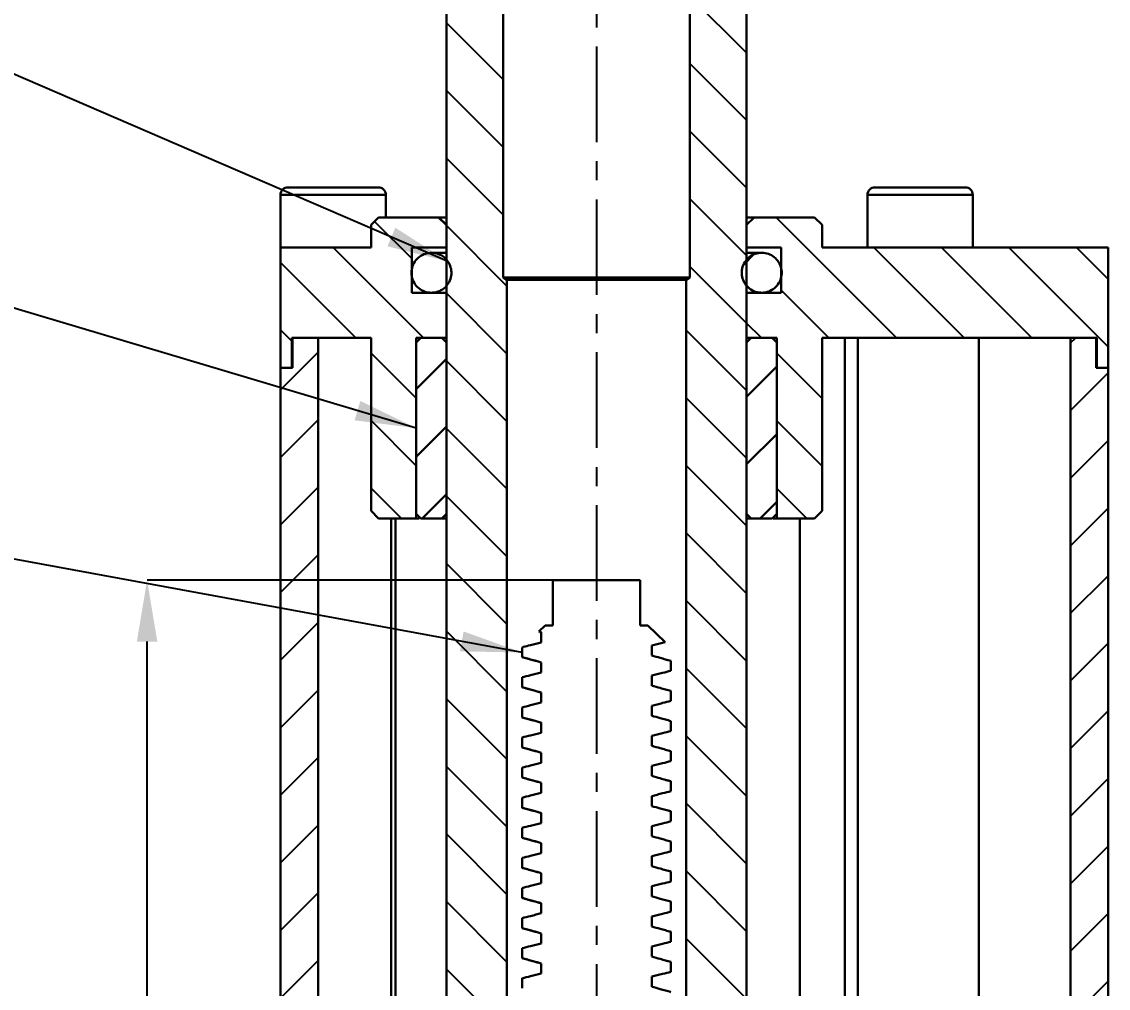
# Model space of a CAD drawing. Header units: millimetres. Extents: x 0 to 2406, y -938 to 757.
# Drawn here: x 2082 to 2154.2, y -539.2 to -475 of the extents above; entities that cross this region are included whole.
import ezdxf

# ---------------------------------------------------------------- set-up
doc = ezdxf.new("R2010")
doc.units = ezdxf.units.MM
doc.header["$PDSIZE"] = -1
doc.linetypes.add('CENTER', pattern=[10.16, 6.35, -1.27, 1.27, -1.27])
doc.layers.add('10', color=7, linetype='Continuous')
doc.styles.add('SLDTEXTSTYLE2', font='TXT', dxfattribs={"width": 0.7})
doc.dimstyles.new('SLDDIMSTYLE1', dxfattribs={"dimtxt": 3.5, "dimasz": 4.08, "dimexe": 0, "dimexo": 0.0625, "dimgap": 0.875, "dimtad": 2, "dimrnd": 1e-09, "dimzin": 4, "dimdsep": 46, "dimtxsty": 'SLDTEXTSTYLE2', "dimsah": 1, "dimcen": 0.09, "dimadec": 0, "dimazin": 1, "dimtfac": 1, "dimtofl": 0, "dimtmove": 0, "dimatfit": 3, "dimfxl": 1, "dimfrac": 2, "dimtolj": 1, "dimtzin": 12, "dimarcsym": 0})
doc.dimstyles.new('SLDDIMSTYLE4', dxfattribs={"dimtxt": 0.18, "dimasz": 4.08, "dimexe": 0, "dimexo": 0.0625, "dimgap": 0, "dimtad": 0, "dimtih": 1, "dimtoh": 1, "dimdec": 0, "dimrnd": 1e-09, "dimzin": 0, "dimdsep": 46, "dimtxsty": 'Standard', "dimsah": 1, "dimcen": 0.09, "dimadec": 0, "dimazin": 0, "dimtfac": 4.08, "dimtdec": 0, "dimtofl": 0, "dimtmove": 0, "dimatfit": 3, "dimfxl": 1, "dimfrac": 2, "dimtolj": 1, "dimtzin": 0, "dimarcsym": 0})
pattern_1 = [(135, (1688.1174, -964.403), (-2.245064, -2.245064), [])]
pattern_2 = [(45, (1688.1174, -964.403), (-2.245064, 2.245064), [])]

# ---------------------------------------------------------------- blocks, each defined once
blk = doc.blocks.new('*D78')
at = {"layer": '10', "color": 0, "lineweight": -2, "transparency": 16777216}
for p, q in [((2123.066, -512.064), (2090.361, -512.064)), ((2090.361, -711.884), (2090.361, -516.144)), ((2125.105, -715.964), (2090.361, -715.964))]:
    blk.add_line(p, q, dxfattribs=at)
at = {"layer": '10', "color": 0, "transparency": 16777216}
for points in [[(2089.681, -516.144), (2091.041, -516.144), (2090.361, -512.064)], [(2089.681, -711.884), (2091.041, -711.884), (2090.361, -715.964)]]:
    blk.add_solid(points, dxfattribs=at)
at = {"layer": 'Defpoints', "color": 0, "transparency": 16777216}
for p in [(2090.361, -512.064), (2123.128, -512.064), (2125.168, -715.964)]:
    blk.add_point(p, dxfattribs=at)
at = {"layer": '10', "color": 0, "lineweight": 25, "transparency": 16777216, "insert": (2083.486, -599.575), "char_height": 3.5, "attachment_point": 2, "rotation": 90, "style": 'SLDTEXTSTYLE2'}
blk.add_mtext('\\A1;{\\Fgbenor|c134;\\H1.71429x;204}', dxfattribs=at)

msp = doc.modelspace()

# ---------------------------------------------------------------- hatches: boundary and pattern name
at = {"layer": '10', "linetype": 'Continuous', "lineweight": 25}
h = msp.add_hatch(dxfattribs=at)
h.set_pattern_fill('ANSI31', color=256, angle=90, style=0)
h.set_pattern_definition(pattern_1)
edge = h.paths.add_edge_path(flags=0)
edge.add_line((2106.4256849, -706.9644928), (2112.2617888, -706.9644928))
edge.add_line((2112.2617888, -706.9644928), (2112.2617888, -691.4644928))
edge.add_line((2112.2617888, -691.4644928), (2114.2739086, -691.4644928))
edge.add_line((2114.2739086, -691.4644928), (2114.2739086, -492.1147079))
edge.add_spline(control_points=[(2114.2739086, -492.1147079), (2114.1899202, -492.0646482), (2114.1059393, -492.014576), (2114.0219649, -491.9644928)], knot_values=[0.013742572, 0.013742572, 0.013742572, 0.013742572, 0.0140322545, 0.0140322545, 0.0140322545, 0.0140322545], weights=[1, 1, 1, 1], degree=3, periodic=0)
edge.add_line((2114.0219649, -491.9644928), (2114.0219649, -458.4644928))
edge.add_spline(control_points=[(2114.0219649, -458.4644928), (2113.5186015, -457.9648567), (2113.0156696, -457.4647857), (2112.5129589, -456.9644928)], knot_values=[0.0187995827, 0.0187995827, 0.0187995827, 0.0187995827, 0.0209215817, 0.0209215817, 0.0209215817, 0.0209215817], weights=[1, 1, 1, 1], degree=3, periodic=0)
edge.add_line((2112.5129589, -456.9644928), (2111.0570622, -456.9644928))
edge.add_spline(control_points=[(2111.0570622, -456.9644928), (2110.7895198, -457.2311228), (2110.5220168, -457.4977924), (2110.2545445, -457.7644928)], knot_values=[0.0262010486, 0.0262010486, 0.0262010486, 0.0262010486, 0.0273347172, 0.0273347172, 0.0273347172, 0.0273347172], weights=[1, 1, 1, 1], degree=3, periodic=0)
edge.add_line((2110.2545445, -457.7644928), (2110.2545445, -688.9644928))
edge.add_line((2110.2545445, -688.9644928), (2106.4256849, -688.9644928))
edge.add_line((2106.4256849, -688.9644928), (2106.4256849, -706.9644928))
h = msp.add_hatch(dxfattribs=at)
h.set_pattern_fill('ANSI31', color=256, angle=90, style=0)
h.set_pattern_definition(pattern_1)
edge = h.paths.add_edge_path(flags=0)
edge.add_line((2128.189581, -706.9644928), (2134.0256849, -706.9644928))
edge.add_line((2134.0256849, -706.9644928), (2134.0256849, -688.9644928))
edge.add_line((2134.0256849, -688.9644928), (2130.1968253, -688.9644928))
edge.add_line((2130.1968253, -688.9644928), (2130.1968253, -457.7644928))
edge.add_spline(control_points=[(2130.1968253, -457.7644928), (2129.929353, -457.4977924), (2129.66185, -457.2311228), (2129.3943075, -456.9644928)], knot_values=[0.0000009914, 0.0000009914, 0.0000009914, 0.0000009914, 0.0011341169, 0.0011341169, 0.0011341169, 0.0011341169], weights=[1, 1, 1, 1], degree=3, periodic=0)
edge.add_line((2129.3943075, -456.9644928), (2127.9384108, -456.9644928))
edge.add_spline(control_points=[(2127.9384108, -456.9644928), (2127.4357001, -457.4647857), (2126.9327683, -457.9648567), (2126.4294048, -458.4644928)], knot_values=[0.0000009923, 0.0000009923, 0.0000009923, 0.0000009923, 0.0021285565, 0.0021285565, 0.0021285565, 0.0021285565], weights=[1, 1, 1, 1], degree=3, periodic=0)
edge.add_line((2126.4294048, -458.4644928), (2126.4294048, -491.9644928))
edge.add_spline(control_points=[(2126.4294048, -491.9644928), (2126.3454305, -492.014576), (2126.2614495, -492.0646482), (2126.1774612, -492.1147079)], knot_values=[0.0000013665, 0.0000013665, 0.0000013665, 0.0000013665, 0.0002946865, 0.0002946865, 0.0002946865, 0.0002946865], weights=[1, 1, 1, 1], degree=3, periodic=0)
edge.add_line((2126.1774612, -492.1147079), (2126.1774612, -691.4644928))
edge.add_line((2126.1774612, -691.4644928), (2128.189581, -691.4644928))
edge.add_line((2128.189581, -691.4644928), (2128.189581, -706.9644928))
h = msp.add_hatch(dxfattribs=at)
h.set_pattern_fill('ANSI31', color=256, angle=90, style=0)
h.set_pattern_definition(pattern_1)
edge = h.paths.add_edge_path(flags=0)
edge.add_line((2109.7531665, -487.9644928), (2105.745573, -487.9644928))
edge.add_spline(control_points=[(2105.745573, -487.9644928), (2105.5786812, -488.1311556), (2105.4117934, -488.2978224), (2105.2449092, -488.4644928)], knot_values=[0.0408048539, 0.0408048539, 0.0408048539, 0.0408048539, 0.0415133735, 0.0415133735, 0.0415133735, 0.0415133735], weights=[1, 1, 1, 1], degree=3, periodic=0)
edge.add_line((2105.2449092, -488.4644928), (2105.2449092, -489.9644928))
edge.add_line((2105.2449092, -489.9644928), (2099.2256849, -489.9644928))
edge.add_line((2099.2256849, -489.9644928), (2099.2256849, -497.9644928))
edge.add_line((2099.2256849, -497.9644928), (2099.9756849, -497.9644928))
edge.add_line((2099.9756849, -497.9644928), (2099.9756849, -495.9644928))
edge.add_line((2099.9756849, -495.9644928), (2105.2449092, -495.9644928))
edge.add_line((2105.2449092, -495.9644928), (2105.2449092, -507.4644928))
edge.add_spline(control_points=[(2105.2449092, -507.4644928), (2105.4117934, -507.6311632), (2105.5786812, -507.7978299), (2105.745573, -507.9644928)], knot_values=[0.0151648157, 0.0151648157, 0.0151648157, 0.0151648157, 0.0158723918, 0.0158723918, 0.0158723918, 0.0158723918], weights=[1, 1, 1, 1], degree=3, periodic=0)
edge.add_line((2105.745573, -507.9644928), (2108.2497239, -507.9644928))
edge.add_line((2108.2497239, -507.9644928), (2108.2497239, -495.9644928))
edge.add_line((2108.2497239, -495.9644928), (2110.2545445, -495.9644928))
edge.add_line((2110.2545445, -495.9644928), (2110.2545445, -492.9644928))
edge.add_line((2110.2545445, -492.9644928), (2107.9491364, -492.9644928))
edge.add_line((2107.9491364, -492.9644928), (2107.9491364, -489.9644928))
edge.add_line((2107.9491364, -489.9644928), (2110.2545445, -489.9644928))
edge.add_line((2110.2545445, -489.9644928), (2110.2545445, -488.4644928))
edge.add_spline(control_points=[(2110.2545445, -488.4644928), (2110.087407, -488.2978377), (2109.9202815, -488.1311704), (2109.7531665, -487.9644928)], knot_values=[0.0281272284, 0.0281272284, 0.0281272284, 0.0281272284, 0.0288399473, 0.0288399473, 0.0288399473, 0.0288399473], weights=[1, 1, 1, 1], degree=3, periodic=0)
h = msp.add_hatch(dxfattribs=at)
h.set_pattern_fill('ANSI31', color=256, angle=90, style=0)
h.set_pattern_definition(pattern_1)
edge = h.paths.add_edge_path(flags=0)
edge.add_line((2135.2064606, -489.9644928), (2135.2064606, -488.4644928))
edge.add_spline(control_points=[(2135.2064606, -488.4644928), (2135.0395763, -488.2978224), (2134.8726885, -488.1311556), (2134.7057968, -487.9644928)], knot_values=[0.0000009906, 0.0000009906, 0.0000009906, 0.0000009906, 0.0007085635, 0.0007085635, 0.0007085635, 0.0007085635], weights=[1, 1, 1, 1], degree=3, periodic=0)
edge.add_line((2134.7057968, -487.9644928), (2130.6982032, -487.9644928))
edge.add_spline(control_points=[(2130.6982032, -487.9644928), (2130.5310882, -488.1311704), (2130.3639628, -488.2978377), (2130.1968253, -488.4644928)], knot_values=[0.0000009912, 0.0000009912, 0.0000009912, 0.0000009912, 0.000709059, 0.000709059, 0.000709059, 0.000709059], weights=[1, 1, 1, 1], degree=3, periodic=0)
edge.add_line((2130.1968253, -488.4644928), (2130.1968253, -489.9644928))
edge.add_line((2130.1968253, -489.9644928), (2132.5022333, -489.9644928))
edge.add_line((2132.5022333, -489.9644928), (2132.5022333, -492.9644928))
edge.add_line((2132.5022333, -492.9644928), (2130.1968253, -492.9644928))
edge.add_line((2130.1968253, -492.9644928), (2130.1968253, -495.9644928))
edge.add_line((2130.1968253, -495.9644928), (2132.2016458, -495.9644928))
edge.add_line((2132.2016458, -495.9644928), (2132.2016458, -507.9644928))
edge.add_line((2132.2016458, -507.9644928), (2134.7057968, -507.9644928))
edge.add_spline(control_points=[(2134.7057968, -507.9644928), (2134.8726885, -507.7978299), (2135.0395763, -507.6311632), (2135.2064606, -507.4644928)], knot_values=[0.0151996088, 0.0151996088, 0.0151996088, 0.0151996088, 0.0159071841, 0.0159071841, 0.0159071841, 0.0159071841], weights=[1, 1, 1, 1], degree=3, periodic=0)
edge.add_line((2135.2064606, -507.4644928), (2135.2064606, -495.9644928))
edge.add_line((2135.2064606, -495.9644928), (2153.4756849, -495.9644928))
edge.add_line((2153.4756849, -495.9644928), (2153.4756849, -497.9644928))
edge.add_line((2153.4756849, -497.9644928), (2154.2256849, -497.9644928))
edge.add_line((2154.2256849, -497.9644928), (2154.2256849, -489.9644928))
edge.add_line((2154.2256849, -489.9644928), (2135.2064606, -489.9644928))
at = {"layer": '10', "linetype": 'Continuous', "lineweight": 30}
h = msp.add_hatch(dxfattribs=at)
h.set_pattern_fill('ANSI31', color=256, style=0)
h.set_pattern_definition(pattern_2)
edge = h.paths.add_edge_path(flags=0)
edge.add_spline(control_points=[(2130.152176, -492.4547248), (2130.2438314, -492.5718168), (2130.3570052, -492.674665), (2130.4822694, -492.7547908), (2130.6075248, -492.8349109), (2130.7483188, -492.8945265), (2130.8930151, -492.9287482), (2131.0379376, -492.9630233), (2131.1907699, -492.9727689), (2131.3388714, -492.9571724), (2131.4870663, -492.9415661), (2131.634617, -492.9001503), (2131.7692705, -492.8363246), (2131.9037971, -492.7725591), (2132.0291692, -492.6846584), (2132.1349361, -492.5798881), (2132.2405038, -492.4753152), (2132.3294578, -492.3510417), (2132.3943669, -492.2173748), (2132.4591463, -492.0839753), (2132.5017661, -491.9375331), (2132.5186655, -491.7902028), (2132.535541, -491.6430818), (2132.5272357, -491.4910157), (2132.4944424, -491.3466067), (2132.4616627, -491.2022575), (2132.4035147, -491.0615816), (2132.3248345, -490.9361998), (2132.2460988, -490.8107297), (2132.1446385, -490.697121), (2132.0288629, -490.6047195), (2131.9128993, -490.5121679), (2131.7793869, -490.4383443), (2131.6393601, -490.3892947), (2131.4990472, -490.3401449), (2131.3483331, -490.3145157), (2131.1996609, -490.3144928), (2131.050733, -490.3144698), (2130.8997491, -490.3401408), (2130.7591995, -490.3893883), (2130.6185675, -490.4386646), (2130.4844977, -490.5129099), (2130.3681401, -490.6060035), (2130.2519066, -490.6989979), (2130.150134, -490.8133794), (2130.0713453, -490.9396748), (2129.9927529, -491.0656557), (2129.934859, -491.206982), (2129.9025364, -491.3519069), (2129.8703031, -491.4964317), (2129.8626104, -491.6485288), (2129.8801057, -491.7955674), (2129.8975753, -491.9423901), (2129.9406353, -492.0882143), (2130.0056834, -492.2209955), (2130.0461344, -492.3035673), (2130.0955008, -492.382321), (2130.152176, -492.4547248)], knot_values=[0, 0, 0, 0, 0.0004460956, 0.0004460956, 0.0004460956, 0.0008921399, 0.0008921399, 0.0008921399, 0.0013388967, 0.0013388967, 0.0013388967, 0.001785952, 0.001785952, 0.001785952, 0.0022325904, 0.0022325904, 0.0022325904, 0.0026783805, 0.0026783805, 0.0026783805, 0.003123265, 0.003123265, 0.003123265, 0.0035675029, 0.0035675029, 0.0035675029, 0.0040115447, 0.0040115447, 0.0040115447, 0.004455894, 0.004455894, 0.004455894, 0.0049009679, 0.0049009679, 0.0049009679, 0.0053469628, 0.0053469628, 0.0053469628, 0.0057937422, 0.0057937422, 0.0057937422, 0.0062408006, 0.0062408006, 0.0062408006, 0.0066873908, 0.0066873908, 0.0066873908, 0.0071328606, 0.0071328606, 0.0071328606, 0.0075770776, 0.0075770776, 0.0075770776, 0.0080206166, 0.0080206166, 0.0080206166, 0.008294018, 0.008294018, 0.008294018, 0.008294018], weights=[1, 1, 1, 1, 1, 1, 1, 1, 1, 1, 1, 1, 1, 1, 1, 1, 1, 1, 1, 1, 1, 1, 1, 1, 1, 1, 1, 1, 1, 1, 1, 1, 1, 1, 1, 1, 1, 1, 1, 1, 1, 1, 1, 1, 1, 1, 1, 1, 1, 1, 1, 1, 1, 1, 1, 1, 1, 1], degree=3, periodic=0)
at = {"layer": '10', "linetype": 'Continuous', "lineweight": 25}
h = msp.add_hatch(dxfattribs=at)
h.set_pattern_fill('ANSI31', color=256, style=0)
h.set_pattern_definition(pattern_2)
h.paths.add_polyline_path([(2099.2256849, -715.9644928), (2101.7256849, -715.9644928), (2101.7256849, -495.9644928), (2100.0256849, -495.9644928), (2100.0256849, -497.9644928), (2099.2256849, -497.9644928)], flags=0)
at = {"layer": '10', "linetype": 'Continuous', "lineweight": 30}
h = msp.add_hatch(dxfattribs=at)
h.set_pattern_fill('ANSI31', color=256, style=0)
h.set_pattern_definition(pattern_2)
edge = h.paths.add_edge_path(flags=0)
edge.add_line((2108.5503416, -507.9644928), (2109.9537016, -507.9644928))
edge.add_spline(control_points=[(2109.9537016, -507.9644928), (2110.0539784, -507.8644887), (2110.1542593, -507.7644886), (2110.2545445, -507.6644928)], knot_values=[0.0000009913, 0.0000009913, 0.0000009913, 0.0000009913, 0.0004258426, 0.0004258426, 0.0004258426, 0.0004258426], weights=[1, 1, 1, 1], degree=3, periodic=0)
edge.add_line((2110.2545445, -507.6644928), (2110.2545445, -496.2644928))
edge.add_spline(control_points=[(2110.2545445, -496.2644928), (2110.1542593, -496.164497), (2110.0539784, -496.0644969), (2109.9537016, -495.9644928)], knot_values=[0.0278258499, 0.0278258499, 0.0278258499, 0.0278258499, 0.0282529435, 0.0282529435, 0.0282529435, 0.0282529435], weights=[1, 1, 1, 1], degree=3, periodic=0)
edge.add_line((2109.9537016, -495.9644928), (2108.5503416, -495.9644928))
edge.add_spline(control_points=[(2108.5503416, -495.9644928), (2108.450133, -496.0644901), (2108.3499272, -496.1644902), (2108.2497239, -496.2644928)], knot_values=[0.0326585742, 0.0326585742, 0.0326585742, 0.0326585742, 0.0330856211, 0.0330856211, 0.0330856211, 0.0330856211], weights=[1, 1, 1, 1], degree=3, periodic=0)
edge.add_line((2108.2497239, -496.2644928), (2108.2497239, -507.6644928))
edge.add_spline(control_points=[(2108.2497239, -507.6644928), (2108.3499272, -507.7644954), (2108.450133, -507.8644954), (2108.5503416, -507.9644928)], knot_values=[0.0000009909, 0.0000009909, 0.0000009909, 0.0000009909, 0.000425687, 0.000425687, 0.000425687, 0.000425687], weights=[1, 1, 1, 1], degree=3, periodic=0)
h = msp.add_hatch(dxfattribs=at)
h.set_pattern_fill('ANSI31', color=256, style=0)
h.set_pattern_definition(pattern_2)
edge = h.paths.add_edge_path(flags=0)
edge.add_line((2130.1968253, -496.2644928), (2130.1968253, -507.6644928))
edge.add_spline(control_points=[(2130.1968253, -507.6644928), (2130.2971105, -507.7644886), (2130.3973913, -507.8644887), (2130.4976682, -507.9644928)], knot_values=[0.0278258499, 0.0278258499, 0.0278258499, 0.0278258499, 0.0282529435, 0.0282529435, 0.0282529435, 0.0282529435], weights=[1, 1, 1, 1], degree=3, periodic=0)
edge.add_line((2130.4976682, -507.9644928), (2131.9010282, -507.9644928))
edge.add_spline(control_points=[(2131.9010282, -507.9644928), (2132.0012367, -507.8644954), (2132.1014425, -507.7644954), (2132.2016458, -507.6644928)], knot_values=[0.0326585742, 0.0326585742, 0.0326585742, 0.0326585742, 0.0330856211, 0.0330856211, 0.0330856211, 0.0330856211], weights=[1, 1, 1, 1], degree=3, periodic=0)
edge.add_line((2132.2016458, -507.6644928), (2132.2016458, -496.2644928))
edge.add_spline(control_points=[(2132.2016458, -496.2644928), (2132.1014425, -496.1644902), (2132.0012367, -496.0644901), (2131.9010282, -495.9644928)], knot_values=[0.0000009909, 0.0000009909, 0.0000009909, 0.0000009909, 0.000425687, 0.000425687, 0.000425687, 0.000425687], weights=[1, 1, 1, 1], degree=3, periodic=0)
edge.add_line((2131.9010282, -495.9644928), (2130.4976682, -495.9644928))
edge.add_spline(control_points=[(2130.4976682, -495.9644928), (2130.3973913, -496.0644969), (2130.2971105, -496.164497), (2130.1968253, -496.2644928)], knot_values=[0.0000009913, 0.0000009913, 0.0000009913, 0.0000009913, 0.0004258426, 0.0004258426, 0.0004258426, 0.0004258426], weights=[1, 1, 1, 1], degree=3, periodic=0)
at = {"layer": '10', "linetype": 'Continuous', "lineweight": 25}
h = msp.add_hatch(dxfattribs=at)
h.set_pattern_fill('ANSI31', color=256, style=0)
h.set_pattern_definition(pattern_2)
h.paths.add_polyline_path([(2151.7256849, -715.9644928), (2154.2256849, -715.9644928), (2154.2256849, -497.9644928), (2153.4256849, -497.9644928), (2153.4256849, -495.9644928), (2151.7256849, -495.9644928)], flags=0)

# ---------------------------------------------------------------- linework, layer by layer
at = {"color": 7, "linetype": 'Continuous', "lineweight": 30}
for p, q in [((2110.2545445, -688.9644928), (2110.2545445, -457.7644928)), ((2130.1968253, -457.7644928), (2130.1968253, -688.9644928)), ((2114.0219649, -458.4644928), (2114.0219649, -491.9644928)), ((2126.4294048, -491.9644928), (2126.4294048, -458.4644928)), ((2099.2256849, -486.4644928), (2099.2256849, -489.9644928)), ((2101.582499, -486.4644928), (2099.2256849, -486.4644928)), ((2099.7256849, -485.9644928), (2101.7458113, -485.9644928)), ((2106.2256849, -486.4644928), (2101.582499, -486.4644928)), ((2101.7458113, -485.9644928), (2105.7256849, -485.9644928)), ((2106.2256849, -487.9644928), (2106.2256849, -486.4644928)), ((2138.2256849, -486.4644928), (2138.2256849, -489.9644928)), ((2140.582499, -486.4644928), (2138.2256849, -486.4644928)), ((2138.7256849, -485.9644928), (2140.7458113, -485.9644928)), ((2145.2256849, -486.4644928), (2140.582499, -486.4644928)), ((2140.7458113, -485.9644928), (2144.7256849, -485.9644928)), ((2145.2256849, -489.9644928), (2145.2256849, -486.4644928)), ((2105.745573, -487.9644928), (2105.2449092, -488.4644928)), ((2105.745573, -487.9644928), (2109.7531665, -487.9644928)), ((2110.2545445, -488.4644928), (2109.7531665, -487.9644928)), ((2109.7531665, -487.9644928), (2110.2545445, -487.9644928)), ((2130.1968253, -487.9644928), (2130.6982032, -487.9644928)), ((2130.6982032, -487.9644928), (2130.1968253, -488.4644928)), ((2130.6982032, -487.9644928), (2134.7057968, -487.9644928)), ((2135.2064606, -488.4644928), (2134.7057968, -487.9644928)), ((2105.2449092, -489.9644928), (2105.2449092, -488.4644928)), ((2110.2545445, -488.4644928), (2110.2545445, -489.9644928)), ((2130.1968253, -489.9644928), (2130.1968253, -488.4644928)), ((2135.2064606, -488.4644928), (2135.2064606, -489.9644928)), ((2099.2256849, -497.9644928), (2099.2256849, -489.9644928)), ((2105.2449092, -489.9644928), (2099.2256849, -489.9644928)), ((2110.2545445, -489.9644928), (2107.9491364, -489.9644928)), ((2107.9491364, -489.9644928), (2107.9491364, -492.9644928)), ((2132.5022333, -489.9644928), (2130.1968253, -489.9644928)), ((2132.5022333, -492.9644928), (2132.5022333, -489.9644928)), ((2154.2256849, -489.9644928), (2135.2064606, -489.9644928)), ((2154.2256849, -489.9644928), (2154.2256849, -497.9644928)), ((2110.2545445, -490.3144928), (2109.2519593, -490.3144928)), ((2131.1987035, -490.3144928), (2130.1968253, -490.3144928)), ((2126.4294048, -491.9644928), (2114.0219649, -491.9644928)), ((2114.0219649, -491.9644928), (2114.2739086, -492.1147079)), ((2114.2739086, -492.1147079), (2126.1774612, -492.1147079)), ((2114.2739086, -691.4644928), (2114.2739086, -492.1147079)), ((2126.1774612, -492.1147079), (2126.4294048, -491.9644928)), ((2126.1774612, -492.1147079), (2126.1774612, -691.4644928)), ((2110.2545445, -492.9644928), (2107.9491364, -492.9644928)), ((2110.2545445, -492.9644928), (2110.2545445, -495.9644928)), ((2130.1968253, -495.9644928), (2130.1968253, -492.9644928)), ((2132.5022333, -492.9644928), (2130.1968253, -492.9644928)), ((2099.9756849, -495.9644928), (2105.2449092, -495.9644928)), ((2099.9756849, -495.9644928), (2099.9756849, -497.9644928)), ((2100.0256849, -495.9644928), (2100.0256849, -497.9644928)), ((2101.7256849, -495.9644928), (2100.0256849, -495.9644928)), ((2101.7256849, -715.9644928), (2101.7256849, -495.9644928)), ((2105.2449092, -507.4644928), (2105.2449092, -495.9644928)), ((2108.5503416, -495.9644928), (2108.2497239, -496.2644928)), ((2108.2497239, -495.9644928), (2110.2545445, -495.9644928)), ((2108.2497239, -495.9644928), (2108.2497239, -507.9644928)), ((2109.9537016, -495.9644928), (2108.5503416, -495.9644928)), ((2110.2545445, -496.2644928), (2109.9537016, -495.9644928)), ((2130.4976682, -495.9644928), (2130.1968253, -496.2644928)), ((2130.1968253, -495.9644928), (2132.2016458, -495.9644928)), ((2131.9010282, -495.9644928), (2130.4976682, -495.9644928)), ((2132.2016458, -496.2644928), (2131.9010282, -495.9644928)), ((2132.2016458, -507.9644928), (2132.2016458, -495.9644928)), ((2135.2064606, -495.9644928), (2153.4756849, -495.9644928)), ((2135.2064606, -495.9644928), (2135.2064606, -507.4644928)), ((2136.7256849, -678.9644928), (2136.7256849, -495.9644928)), ((2137.5756849, -495.9644928), (2137.5756849, -678.9644928)), ((2145.6356849, -495.9644928), (2145.6356849, -715.9644928)), ((2151.7256849, -495.9644928), (2151.7256849, -715.9644928)), ((2153.4256849, -495.9644928), (2151.7256849, -495.9644928)), ((2153.4256849, -497.9644928), (2153.4256849, -495.9644928)), ((2153.4756849, -497.9644928), (2153.4756849, -495.9644928)), ((2108.2497239, -507.6644928), (2108.2497239, -496.2644928)), ((2110.2545445, -507.6644928), (2110.2545445, -496.2644928)), ((2130.1968253, -496.2644928), (2130.1968253, -507.6644928)), ((2132.2016458, -496.2644928), (2132.2016458, -507.6644928)), ((2099.9756849, -497.9644928), (2099.2256849, -497.9644928)), ((2099.2256849, -715.9644928), (2099.2256849, -497.9644928)), ((2100.0256849, -497.9644928), (2099.2256849, -497.9644928)), ((2154.2256849, -497.9644928), (2153.4256849, -497.9644928)), ((2154.2256849, -497.9644928), (2153.4756849, -497.9644928)), ((2154.2256849, -497.9644928), (2154.2256849, -715.9644928)), ((2105.2449092, -507.4644928), (2105.745573, -507.9644928)), ((2134.7057968, -507.9644928), (2135.2064606, -507.4644928)), ((2105.745573, -507.9644928), (2108.2497239, -507.9644928)), ((2106.5756849, -688.9644928), (2106.5756849, -507.9644928)), ((2106.8756849, -688.9644928), (2106.8756849, -507.9644928)), ((2108.2497239, -507.6644928), (2108.5503416, -507.9644928)), ((2108.2497239, -507.9644928), (2108.4295494, -507.9644928)), ((2109.9537016, -507.9644928), (2108.5503416, -507.9644928)), ((2109.9537016, -507.9644928), (2110.2545445, -507.6644928)), ((2110.2545445, -507.9644928), (2109.9537016, -507.9644928)), ((2130.1968253, -507.6644928), (2130.4976682, -507.9644928)), ((2130.4976682, -507.9644928), (2130.1968253, -507.9644928)), ((2131.9010282, -507.9644928), (2130.4976682, -507.9644928)), ((2131.9010282, -507.9644928), (2132.2016458, -507.6644928)), ((2131.9610734, -507.9644928), (2132.2016458, -507.9644928)), ((2132.2016458, -507.9644928), (2134.7057968, -507.9644928)), ((2133.7256849, -507.9644928), (2133.7256849, -678.9644928)), ((2117.3233339, -515.0644928), (2117.3233339, -512.0644928)), ((2123.1280358, -512.0644928), (2117.3233339, -512.0644928)), ((2123.1280358, -512.0644928), (2123.1280358, -515.0644928)), ((2116.8090138, -515.0644928), (2116.3857733, -515.4787334)), ((2117.3233339, -515.0644928), (2116.8090138, -515.0644928)), ((2123.6423559, -515.0644928), (2123.1280358, -515.0644928)), ((2124.7796953, -516.18135), (2123.6423559, -515.0644928)), ((2116.3857733, -515.4787334), (2116.5533367, -515.5254174)), ((2116.4821726, -515.5034004), (2116.3857733, -515.4787334)), ((2116.4802859, -515.5101499), (2116.5533367, -515.5305866)), ((2116.5533367, -515.5254174), (2116.5533367, -516.1954174)), ((2115.3517219, -516.4972277), (2115.2836568, -516.5644928)), ((2115.2836568, -517.1741276), (2115.2836568, -516.5644928)), ((2123.8980331, -517.0712249), (2123.8980331, -516.4012249)), ((2115.3822334, -517.1991697), (2115.2836598, -517.1741288)), ((2116.5533367, -517.5254174), (2116.5533367, -518.1954174)), ((2125.1677117, -517.4228698), (2124.8763452, -517.3499347)), ((2125.1677129, -517.4228703), (2125.1677129, -518.082712)), ((2115.2836568, -519.1769581), (2115.2836568, -518.5142854)), ((2123.8980331, -519.0712249), (2123.8980331, -518.4012249)), ((2116.5533367, -519.5254174), (2116.5533367, -520.1954174)), ((2125.1677202, -519.4209335), (2125.1002025, -519.4040554)), ((2125.1677129, -519.4209306), (2125.1677129, -520.082831)), ((2115.2836568, -521.1753551), (2115.2836568, -520.5145344)), ((2123.8980331, -521.0712249), (2123.8980331, -520.4012249)), ((2123.98378, -521.0950841), (2123.8980331, -521.0704454)), ((2116.5533367, -521.5254174), (2116.5533367, -522.1954174)), ((2125.1677129, -521.4228657), (2125.1677129, -522.0830024)), ((2115.2836568, -523.1767323), (2115.2836568, -522.5146169)), ((2123.8980331, -523.0712249), (2123.8980331, -522.4012249)), ((2123.9837681, -523.0950808), (2123.8980331, -523.0704455)), ((2116.5533367, -523.5254174), (2116.5533367, -524.1954174)), ((2125.1677129, -523.4227032), (2125.1677129, -524.082623)), ((2115.2836568, -525.1765088), (2115.2836568, -524.5129101)), ((2123.8980331, -525.0712249), (2123.8980331, -524.4012249)), ((2115.3734755, -525.2014616), (2115.2836482, -525.1765052)), ((2116.5533367, -525.5254174), (2116.5533367, -526.1954174)), ((2125.1677141, -525.4223663), (2124.8297782, -525.3492009)), ((2125.1677129, -525.4223658), (2125.1677129, -526.0827263)), ((2115.2836568, -527.1785653), (2115.2836568, -526.5140722)), ((2123.8980331, -527.0712249), (2123.8980331, -526.4012249)), ((2115.38653, -527.2038428), (2115.2836379, -527.1785574)), ((2116.5533367, -527.5254174), (2116.5533367, -528.1954174)), ((2125.1677129, -527.4223201), (2125.1677129, -528.0827119)), ((2123.8980331, -529.0712249), (2123.8980331, -528.4012249)), ((2115.2836568, -529.1744821), (2115.2836568, -528.5146169)), ((2115.3602367, -529.1986947), (2115.2836581, -529.1744826)), ((2116.5533367, -529.5254174), (2116.5533367, -530.1954174)), ((2125.1677129, -529.4226788), (2125.1677129, -530.0823714)), ((2115.2836568, -531.1760173), (2115.2836568, -530.5145771)), ((2123.8980331, -531.0712249), (2123.8980331, -530.4012249)), ((2116.5533367, -531.5254174), (2116.5533367, -532.1954174)), ((2125.1677129, -531.4225972), (2125.1677129, -532.0822789)), ((2115.2836568, -533.1748938), (2115.2836568, -532.516273)), ((2123.8980331, -533.0712249), (2123.8980331, -532.4012249)), ((2125.1677129, -533.4225972), (2125.1677129, -534.081612)), ((2116.5533367, -533.5254174), (2116.5533367, -534.1954174)), ((2115.2836568, -535.1746896), (2115.2836568, -534.515188)), ((2123.8980331, -535.0712249), (2123.8980331, -534.4012249)), ((2116.5533367, -535.5254174), (2116.5533367, -536.1954174)), ((2125.1677129, -535.4225144), (2125.1677129, -536.0788479)), ((2123.8980331, -537.0712249), (2123.8980331, -536.4012249)), ((2115.2836568, -537.1747655), (2115.2836568, -536.5141136)), ((2115.3803319, -537.1995954), (2115.2836566, -537.1747654)), ((2116.5533367, -537.5254174), (2116.5533367, -538.1954174)), ((2125.1677136, -537.4225497), (2124.8731744, -537.3499295)), ((2125.1677129, -537.4225494), (2125.1677129, -538.0826745)), ((2115.2836568, -539.1741987), (2115.2836568, -538.5140649)), ((2123.8980331, -539.0712249), (2123.8980331, -538.4012249))]:
    msp.add_line(p, q, dxfattribs=at)
for centre, start, end in [((2099.7256849, -486.4644928), 90, 180), ((2105.7256849, -486.4644928), 0, 90), ((2138.7256849, -486.4644928), 90, 180), ((2144.7256849, -486.4644928), 0, 90)]:
    msp.add_arc(centre, 0.5, start, end, dxfattribs=at)
for points, knots in [([(2108.0178966, -492.1287256), (2108.0866354, -492.2617367), (2108.2241093, -492.5277516), (2108.5831911, -492.8118245), (2109.0077619, -492.9679891), (2109.4631341, -492.9733739), (2109.8945162, -492.8281788), (2110.2535682, -492.5482138), (2110.4989832, -492.1656129), (2110.6032405, -491.7242625), (2110.5553154, -491.274198), (2110.3612398, -490.8655502), (2110.0426802, -490.5435247), (2109.6347474, -490.3442346), (2109.1829511, -490.290769), (2108.7384655, -490.3899156), (2108.3522773, -490.6305529), (2108.0676662, -490.9854247), (2107.919058, -491.4126892), (2107.9140173, -491.8114961), (2107.9890775, -492.0407171), (2108.0178966, -492.1287256)], [0, 0, 0, 0, 0.0536273628, 0.1072517933, 0.1609512213, 0.2147578643, 0.2686337946, 0.3225016028, 0.3762717447, 0.4298910618, 0.4833848304, 0.5368525902, 0.5904094919, 0.6441162869, 0.6979510521, 0.7518344924, 0.805679057, 0.8594273523, 0.9130663004, 0.9666221264, 1, 1, 1, 1]), ([(2130.152176, -492.4547248), (2130.2558503, -492.5632908), (2130.4631916, -492.780415), (2130.8888352, -492.9524085), (2131.3412434, -492.9828114), (2131.780173, -492.8593669), (2132.1526531, -492.5982301), (2132.4171369, -492.2287575), (2132.5438612, -491.7933076), (2132.5191616, -491.3410537), (2132.3462135, -490.9226551), (2132.0444621, -490.584779), (2131.6474522, -490.3652619), (2131.1994061, -490.2890747), (2130.7506981, -490.3653593), (2130.3523037, -490.5859861), (2130.0499735, -490.9257806), (2129.8775215, -491.3462201), (2129.855938, -491.7973991), (2129.9636763, -492.1804358), (2130.0999321, -492.3787038), (2130.152176, -492.4547248)], [0, 0, 0, 0, 0.0537685233, 0.1075332452, 0.1613820265, 0.2152647544, 0.2690966972, 0.3228272403, 0.3764503034, 0.4299972233, 0.4835219307, 0.5370843214, 0.5907336829, 0.644492677, 0.6983441264, 0.752227125, 0.806052682, 0.8597441987, 0.9132875226, 0.9667522366, 1, 1, 1, 1]), ([(2123.8980331, -516.4012249), (2124.0179283, -516.3716977), (2124.2577186, -516.3126433), (2124.551516, -516.2389858), (2124.7254644, -516.1950482), (2124.7796953, -516.18135)], [0, 0, 0, 0, 0.4076656264, 0.8153309486, 1, 1, 1, 1]), ([(2116.5533367, -516.1954174), (2116.4334607, -516.2250227), (2116.1937089, -516.2842332), (2115.7931729, -516.384855), (2115.5126167, -516.4562715), (2115.3517219, -516.4972277)], [0, 0, 0, 0, 0.2989910313, 0.5979818477, 1, 1, 1, 1]), ([(2115.2836568, -517.1747443), (2115.4027351, -517.2074094), (2115.6408916, -517.2727397), (2116.0641927, -517.3893629), (2116.3682453, -517.4739346), (2116.5533367, -517.5254174)], [0, 0, 0, 0, 0.2812230588, 0.5624461346, 1, 1, 1, 1]), ([(2115.3572946, -517.1985924), (2115.5737878, -517.2582207), (2115.9728614, -517.3681369), (2116.3711263, -517.4796302), (2116.5533367, -517.5306395)], [0, 0, 0, 0, 0.5424893849, 1, 1, 1, 1]), ([(2125.1677129, -517.4226207), (2125.0486491, -517.3899031), (2124.8105213, -517.324468), (2124.3872168, -517.2076154), (2124.0831545, -517.1228391), (2123.8980331, -517.0712249)], [0, 0, 0, 0, 0.2811819363, 0.5623638912, 1, 1, 1, 1]), ([(2116.5533367, -518.1954174), (2116.4334608, -518.2250228), (2116.193709, -518.2842335), (2115.7704611, -518.3905593), (2115.4672324, -518.4678346), (2115.2836568, -518.5146172)], [0, 0, 0, 0, 0.2829471771, 0.5658941508, 1, 1, 1, 1]), ([(2123.8980331, -518.4012249), (2124.0179279, -518.371696), (2124.2577174, -518.3126384), (2124.6809663, -518.2065571), (2124.9841731, -518.1294331), (2125.1677129, -518.0827477)], [0, 0, 0, 0, 0.2829851945, 0.5659701779, 1, 1, 1, 1]), ([(2125.1677129, -519.4226207), (2125.0486491, -519.3899031), (2124.8105213, -519.324468), (2124.3872168, -519.2076154), (2124.0831545, -519.1228391), (2123.8980331, -519.0712249)], [0, 0, 0, 0, 0.2811819363, 0.5623638912, 1, 1, 1, 1]), ([(2115.3653482, -519.2010611), (2115.3533783, -519.19853), (2115.3151855, -519.1904537), (2115.2964856, -519.1824495), (2115.2836464, -519.1769538)], [0, 0, 0, 0, 0.3134063721, 1, 1, 1, 1]), ([(2115.2836568, -519.1747443), (2115.4027351, -519.2074094), (2115.6408916, -519.2727397), (2116.0641927, -519.3893629), (2116.3682453, -519.4739346), (2116.5533367, -519.5254174)], [0, 0, 0, 0, 0.28122305878, 0.56244613455, 1, 1, 1, 1]), ([(2115.3572946, -519.1985924), (2115.5737878, -519.2582207), (2115.9728614, -519.3681369), (2116.3711263, -519.4796302), (2116.5533367, -519.5306395)], [0, 0, 0, 0, 0.54248938414, 1, 1, 1, 1]), ([(2116.5533367, -520.1954174), (2116.4334608, -520.2250228), (2116.193709, -520.2842335), (2115.7704611, -520.3905593), (2115.4672324, -520.4678346), (2115.2836568, -520.5146172)], [0, 0, 0, 0, 0.28294717707, 0.56589415081, 1, 1, 1, 1]), ([(2123.8980331, -520.4012249), (2124.0179279, -520.371696), (2124.2577174, -520.3126384), (2124.6809663, -520.2065571), (2124.9841731, -520.1294331), (2125.1677129, -520.0827477)], [0, 0, 0, 0, 0.28298519453, 0.56597017794, 1, 1, 1, 1]), ([(2115.3210179, -521.1850004), (2115.3111347, -521.1832071), (2115.2928578, -521.1798907), (2115.2865506, -521.1767817), (2115.283654, -521.1753539)], [0, 0, 0, 0, 0.5407474103, 1, 1, 1, 1]), ([(2115.2836568, -521.1747443), (2115.4027351, -521.2074094), (2115.6408916, -521.2727397), (2116.0641927, -521.3893629), (2116.3682453, -521.4739346), (2116.5533367, -521.5254174)], [0, 0, 0, 0, 0.2812230588, 0.5624461346, 1, 1, 1, 1]), ([(2115.3572947, -521.1985924), (2115.5737879, -521.2582208), (2115.9728615, -521.3681369), (2116.3711263, -521.4796302), (2116.5533367, -521.5306395)], [0, 0, 0, 0, 0.5424894398, 1, 1, 1, 1]), ([(2125.1677129, -521.4226207), (2125.0486491, -521.3899031), (2124.8105213, -521.324468), (2124.3872168, -521.2076154), (2124.0831545, -521.1228391), (2123.8980331, -521.0712249)], [0, 0, 0, 0, 0.2811819363, 0.5623638912, 1, 1, 1, 1]), ([(2116.5533367, -522.1954174), (2116.4334608, -522.2250228), (2116.193709, -522.2842335), (2115.7704611, -522.3905593), (2115.4672324, -522.4678346), (2115.2836568, -522.5146172)], [0, 0, 0, 0, 0.28294717707, 0.56589415081, 1, 1, 1, 1]), ([(2123.8980331, -522.4012249), (2124.0179279, -522.371696), (2124.2577174, -522.3126384), (2124.6809663, -522.2065571), (2124.9841731, -522.1294331), (2125.1677129, -522.0827477)], [0, 0, 0, 0, 0.2829851945, 0.5659701779, 1, 1, 1, 1]), ([(2115.3675543, -523.2006721), (2115.3496281, -523.1967724), (2115.312911, -523.1887849), (2115.293554, -523.18081), (2115.2836476, -523.1767286)], [0, 0, 0, 0, 0.4882240457, 1, 1, 1, 1]), ([(2115.2836568, -523.1747443), (2115.4027351, -523.2074094), (2115.6408916, -523.2727397), (2116.0641927, -523.3893629), (2116.3682453, -523.4739346), (2116.5533367, -523.5254174)], [0, 0, 0, 0, 0.2812230588, 0.5624461346, 1, 1, 1, 1]), ([(2115.3572946, -523.1985924), (2115.5737878, -523.2582207), (2115.9728614, -523.3681369), (2116.3711263, -523.4796302), (2116.5533367, -523.5306395)], [0, 0, 0, 0, 0.5424893848, 1, 1, 1, 1]), ([(2125.1677129, -523.4226207), (2125.0486491, -523.3899031), (2124.8105213, -523.324468), (2124.3872168, -523.2076154), (2124.0831545, -523.1228391), (2123.8980331, -523.0712249)], [0, 0, 0, 0, 0.2811819363, 0.5623638912, 1, 1, 1, 1]), ([(2123.8980331, -524.4012249), (2124.0179279, -524.371696), (2124.2577174, -524.3126384), (2124.6809663, -524.2065571), (2124.9841731, -524.1294331), (2125.1677129, -524.0827477)], [0, 0, 0, 0, 0.28298519453, 0.56597017794, 1, 1, 1, 1]), ([(2116.5533367, -524.1954174), (2116.4334608, -524.2250228), (2116.193709, -524.2842335), (2115.7704611, -524.3905593), (2115.4672324, -524.4678346), (2115.2836568, -524.5146172)], [0, 0, 0, 0, 0.2829471771, 0.5658941508, 1, 1, 1, 1]), ([(2115.2836568, -525.1747443), (2115.4027351, -525.2074094), (2115.6408916, -525.2727397), (2116.0641927, -525.3893629), (2116.3682453, -525.4739346), (2116.5533367, -525.5254174)], [0, 0, 0, 0, 0.2812230588, 0.5624461346, 1, 1, 1, 1]), ([(2115.3572946, -525.1985924), (2115.5737878, -525.2582207), (2115.9728614, -525.3681369), (2116.3711263, -525.4796302), (2116.5533367, -525.5306395)], [0, 0, 0, 0, 0.5424893841, 1, 1, 1, 1]), ([(2125.1677129, -525.4226207), (2125.0486491, -525.3899031), (2124.8105213, -525.324468), (2124.3872168, -525.2076154), (2124.0831545, -525.1228391), (2123.8980331, -525.0712249)], [0, 0, 0, 0, 0.2811819363, 0.5623638912, 1, 1, 1, 1]), ([(2116.5533367, -526.1954174), (2116.4334608, -526.2250228), (2116.193709, -526.2842335), (2115.7704611, -526.3905593), (2115.4672324, -526.4678346), (2115.2836568, -526.5146172)], [0, 0, 0, 0, 0.2829471771, 0.5658941508, 1, 1, 1, 1]), ([(2123.8980331, -526.4012249), (2124.0179279, -526.371696), (2124.2577174, -526.3126384), (2124.6809663, -526.2065571), (2124.9841731, -526.1294331), (2125.1677129, -526.0827477)], [0, 0, 0, 0, 0.28298519453, 0.56597017794, 1, 1, 1, 1]), ([(2115.2836568, -527.1747443), (2115.4027351, -527.2074094), (2115.6408916, -527.2727397), (2116.0641927, -527.3893629), (2116.3682453, -527.4739346), (2116.5533367, -527.5254174)], [0, 0, 0, 0, 0.2812230588, 0.5624461346, 1, 1, 1, 1]), ([(2115.3572946, -527.1985924), (2115.5737878, -527.2582207), (2115.9728614, -527.3681369), (2116.3711263, -527.4796302), (2116.5533367, -527.5306395)], [0, 0, 0, 0, 0.5424893841, 1, 1, 1, 1]), ([(2125.1677129, -527.4226207), (2125.0486491, -527.3899031), (2124.8105213, -527.324468), (2124.3872168, -527.2076154), (2124.0831545, -527.1228391), (2123.8980331, -527.0712249)], [0, 0, 0, 0, 0.28118193634, 0.56236389122, 1, 1, 1, 1]), ([(2125.1677139, -527.4223204), (2125.1591506, -527.4192192), (2125.1358357, -527.4107757), (2125.0921067, -527.3956841), (2125.0349395, -527.3840977), (2125.0071428, -527.378464)], [0, 0, 0, 0, 0.2297286768, 0.6254683553, 1, 1, 1, 1]), ([(2116.5533367, -528.1954174), (2116.4334608, -528.2250228), (2116.193709, -528.2842335), (2115.7704611, -528.3905593), (2115.4672324, -528.4678346), (2115.2836568, -528.5146172)], [0, 0, 0, 0, 0.2829471771, 0.5658941508, 1, 1, 1, 1]), ([(2123.8980331, -528.4012249), (2124.0179279, -528.371696), (2124.2577174, -528.3126384), (2124.6809663, -528.2065571), (2124.9841731, -528.1294331), (2125.1677129, -528.0827477)], [0, 0, 0, 0, 0.2829851945, 0.5659701779, 1, 1, 1, 1]), ([(2115.2836568, -529.1747443), (2115.4027351, -529.2074094), (2115.6408916, -529.2727397), (2116.0641927, -529.3893629), (2116.3682453, -529.4739346), (2116.5533367, -529.5254174)], [0, 0, 0, 0, 0.2812230588, 0.5624461346, 1, 1, 1, 1]), ([(2125.1677129, -529.4226207), (2125.0486491, -529.3899031), (2124.8105213, -529.324468), (2124.3872168, -529.2076154), (2124.0831545, -529.1228391), (2123.8980331, -529.0712249)], [0, 0, 0, 0, 0.2811819363, 0.5623638912, 1, 1, 1, 1]), ([(2115.3572946, -529.1985924), (2115.5737878, -529.2582207), (2115.9728614, -529.3681369), (2116.3711263, -529.4796302), (2116.5533367, -529.5306395)], [0, 0, 0, 0, 0.5424893845, 1, 1, 1, 1]), ([(2116.5533367, -530.1954174), (2116.4334608, -530.2250228), (2116.193709, -530.2842335), (2115.7704611, -530.3905593), (2115.4672324, -530.4678346), (2115.2836568, -530.5146172)], [0, 0, 0, 0, 0.2829471771, 0.5658941508, 1, 1, 1, 1]), ([(2123.8980331, -530.4012249), (2124.0179279, -530.371696), (2124.2577174, -530.3126384), (2124.6809663, -530.2065571), (2124.9841731, -530.1294331), (2125.1677129, -530.0827477)], [0, 0, 0, 0, 0.28298519453, 0.56597017794, 1, 1, 1, 1]), ([(2115.3656653, -531.200205), (2115.3583189, -531.1989092), (2115.3109996, -531.1905627), (2115.2961744, -531.1826766), (2115.2836509, -531.1760149)], [0, 0, 0, 0, 0.1552523196, 1, 1, 1, 1]), ([(2115.2836568, -531.1747443), (2115.4027351, -531.2074094), (2115.6408916, -531.2727397), (2116.0641927, -531.3893629), (2116.3682453, -531.4739346), (2116.5533367, -531.5254174)], [0, 0, 0, 0, 0.2812230588, 0.5624461346, 1, 1, 1, 1]), ([(2115.3572946, -531.1985924), (2115.5737878, -531.2582207), (2115.9728614, -531.3681369), (2116.3711263, -531.4796302), (2116.5533367, -531.5306395)], [0, 0, 0, 0, 0.5424893841, 1, 1, 1, 1]), ([(2125.1677129, -531.4226207), (2125.0486491, -531.3899031), (2124.8105213, -531.324468), (2124.3872168, -531.2076154), (2124.0831545, -531.1228391), (2123.8980331, -531.0712249)], [0, 0, 0, 0, 0.2811819363, 0.5623638912, 1, 1, 1, 1]), ([(2125.1677131, -531.4225973), (2125.1447848, -531.4105437), (2125.1181246, -531.3965283), (2125.0261391, -531.3821585), (2125.0132632, -531.3801471)], [0, 0, 0, 0, 0.8600227753, 1, 1, 1, 1]), ([(2116.5533367, -532.1954174), (2116.4334608, -532.2250228), (2116.193709, -532.2842335), (2115.7704611, -532.3905593), (2115.4672324, -532.4678346), (2115.2836568, -532.5146172)], [0, 0, 0, 0, 0.2829471771, 0.5658941508, 1, 1, 1, 1]), ([(2123.8980331, -532.4012249), (2124.0179279, -532.371696), (2124.2577174, -532.3126384), (2124.6809663, -532.2065571), (2124.9841731, -532.1294331), (2125.1677129, -532.0827477)], [0, 0, 0, 0, 0.2829851945, 0.5659701779, 1, 1, 1, 1]), ([(2115.3716921, -533.1994627), (2115.3599429, -533.1974872), (2115.3091072, -533.1889397), (2115.2947186, -533.1809989), (2115.2836554, -533.1748933)], [0, 0, 0, 0, 0.2311205605, 1, 1, 1, 1]), ([(2115.2836568, -533.1747443), (2115.4027351, -533.2074094), (2115.6408916, -533.2727397), (2116.0641927, -533.3893629), (2116.3682453, -533.4739346), (2116.5533367, -533.5254174)], [0, 0, 0, 0, 0.2812230588, 0.5624461346, 1, 1, 1, 1]), ([(2115.3572946, -533.1985924), (2115.5737878, -533.2582207), (2115.9728614, -533.3681369), (2116.3711263, -533.4796302), (2116.5533367, -533.5306395)], [0, 0, 0, 0, 0.5424893841, 1, 1, 1, 1]), ([(2125.1677129, -533.4226207), (2125.0486491, -533.3899031), (2124.8105213, -533.324468), (2124.3872168, -533.2076154), (2124.0831545, -533.1228391), (2123.8980331, -533.0712249)], [0, 0, 0, 0, 0.2811819363, 0.5623638912, 1, 1, 1, 1]), ([(2125.1677131, -533.4225973), (2125.1589036, -533.4178875), (2125.1452493, -533.4105876), (2125.1019908, -533.4030136), (2125.0866423, -533.4003263)], [0, 0, 0, 0, 0.64519017773, 1, 1, 1, 1]), ([(2116.5533367, -534.1954174), (2116.4334608, -534.2250228), (2116.193709, -534.2842335), (2115.7704611, -534.3905593), (2115.4672324, -534.4678346), (2115.2836568, -534.5146172)], [0, 0, 0, 0, 0.28294717707, 0.56589415081, 1, 1, 1, 1]), ([(2123.8980331, -534.4012249), (2124.0179279, -534.371696), (2124.2577174, -534.3126384), (2124.6809663, -534.2065571), (2124.9841731, -534.1294331), (2125.1677129, -534.0827477)], [0, 0, 0, 0, 0.28298519453, 0.56597017794, 1, 1, 1, 1]), ([(2115.2836568, -535.1747443), (2115.4027351, -535.2074094), (2115.6408916, -535.2727397), (2116.0641927, -535.3893629), (2116.3682453, -535.4739346), (2116.5533367, -535.5254174)], [0, 0, 0, 0, 0.2812230588, 0.5624461346, 1, 1, 1, 1]), ([(2115.3587744, -535.1989122), (2115.3479614, -535.1959403), (2115.3178226, -535.1876568), (2115.2970057, -535.179756), (2115.2836573, -535.1746898)], [0, 0, 0, 0, 0.358771845, 1, 1, 1, 1]), ([(2115.3572946, -535.1985924), (2115.5737878, -535.2582207), (2115.9728614, -535.3681369), (2116.3711263, -535.4796302), (2116.5533367, -535.5306395)], [0, 0, 0, 0, 0.5424893841, 1, 1, 1, 1]), ([(2125.1677129, -535.4226207), (2125.0486491, -535.3899031), (2124.8105213, -535.324468), (2124.3872168, -535.2076154), (2124.0831545, -535.1228391), (2123.8980331, -535.0712249)], [0, 0, 0, 0, 0.2811819363, 0.5623638912, 1, 1, 1, 1]), ([(2125.167714, -535.4225149), (2125.1573682, -535.4182457), (2125.1191226, -535.4024635), (2125.0469443, -535.3865433), (2124.9942908, -535.3749297)], [0, 0, 0, 0, 0.2705072136, 1, 1, 1, 1]), ([(2116.5533367, -536.1954174), (2116.4334608, -536.2250228), (2116.193709, -536.2842335), (2115.7704611, -536.3905593), (2115.4672324, -536.4678346), (2115.2836568, -536.5146172)], [0, 0, 0, 0, 0.2829471771, 0.5658941508, 1, 1, 1, 1]), ([(2123.8980331, -536.4012249), (2124.0179279, -536.371696), (2124.2577174, -536.3126384), (2124.6809663, -536.2065571), (2124.9841731, -536.1294331), (2125.1677129, -536.0827477)], [0, 0, 0, 0, 0.2829851945, 0.5659701779, 1, 1, 1, 1]), ([(2125.1677129, -537.4226207), (2125.0486491, -537.3899031), (2124.8105213, -537.324468), (2124.3872168, -537.2076154), (2124.0831545, -537.1228391), (2123.8980331, -537.0712249)], [0, 0, 0, 0, 0.2811819363, 0.5623638912, 1, 1, 1, 1]), ([(2115.2836568, -537.1747443), (2115.4027351, -537.2074094), (2115.6408916, -537.2727397), (2116.0641927, -537.3893629), (2116.3682453, -537.4739346), (2116.5533367, -537.5254174)], [0, 0, 0, 0, 0.2812230588, 0.5624461346, 1, 1, 1, 1]), ([(2115.3572946, -537.1985924), (2115.5737878, -537.2582207), (2115.9728614, -537.3681369), (2116.3711263, -537.4796302), (2116.5533367, -537.5306395)], [0, 0, 0, 0, 0.54248938417, 1, 1, 1, 1]), ([(2116.5533367, -538.1954174), (2116.4334608, -538.2250228), (2116.193709, -538.2842335), (2115.7704611, -538.3905593), (2115.4672324, -538.4678346), (2115.2836568, -538.5146172)], [0, 0, 0, 0, 0.2829471771, 0.5658941508, 1, 1, 1, 1]), ([(2123.8980331, -538.4012249), (2124.0179279, -538.371696), (2124.2577174, -538.3126384), (2124.6809663, -538.2065571), (2124.9841731, -538.1294331), (2125.1677129, -538.0827477)], [0, 0, 0, 0, 0.2829851945, 0.5659701779, 1, 1, 1, 1]), ([(2125.1677129, -539.4226207), (2125.0486491, -539.3899031), (2124.8105213, -539.324468), (2124.3872168, -539.2076154), (2124.0831545, -539.1228391), (2123.8980331, -539.0712249)], [0, 0, 0, 0, 0.2811819363, 0.5623638912, 1, 1, 1, 1])]:
    msp.add_open_spline(points, degree=3, knots=knots, dxfattribs=at)
at = {"layer": '10', "linetype": 'CENTER', "lineweight": 25}
msp.add_line((2120.2256849, -435.9644928), (2120.2256849, -747.921417), dxfattribs=at)

# ---------------------------------------------------------------- dimensions: what is measured, and where the dimension line sits
at = {"layer": '10', "lineweight": 25}
dim = msp.add_linear_dim(base=(2090.3605925, -512.0644928), p1=(2125.1677129, -715.9644928), p2=(2123.1280358, -512.0644928), angle=90, text='{\\Fgbenor|c134;\\H1.71429x;204}', dimstyle='SLDDIMSTYLE1', dxfattribs=at)
dim.commit()
dim.dimension.update_dxf_attribs({"geometry": '*D78', "text_midpoint": (2090.3605925, -599.5754147), "dimtype": 160})

# ---------------------------------------------------------------- leaders
at = {"layer": '10'}
for points in [[(2110.3407027, -490.8802628), (2021.7664772, -452.70599)], [(2108.2497239, -501.9644928), (2021.7664772, -476.182102)], [(2115.2836568, -516.8691561), (2021.7664772, -499.658214)], [(2142.0627909, -730.9644928), (2021.7664772, -523.0519537)]]:
    msp.add_leader(points, dimstyle='SLDDIMSTYLE4', dxfattribs=at)

doc.saveas('drawing.dxf')
